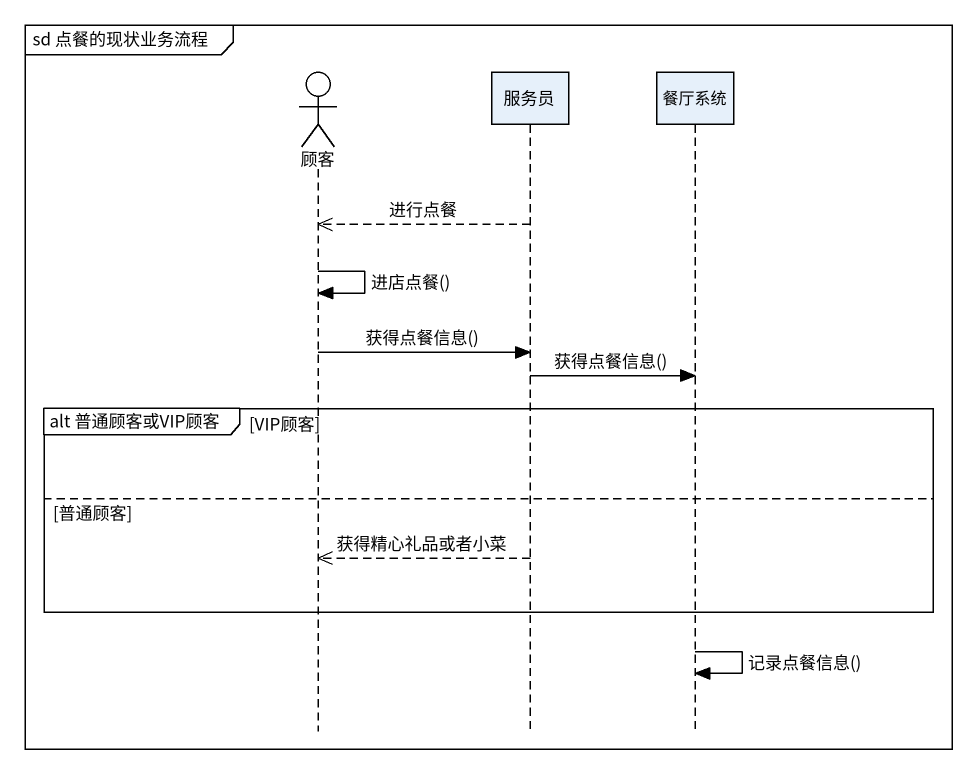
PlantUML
@startuml
mainframe sd 点餐的现状业务流程
hide footbox
actor 顾客
participant 服务员
participant 餐厅系统

服务员 -->> 顾客 : 进行点餐
顾客 -> 顾客 : 进店点餐()
顾客 -> 服务员 : 获得点餐信息()
服务员 -> 餐厅系统 : 获得点餐信息()
group alt 普通顾客或VIP顾客 [VIP顾客]
else 普通顾客
  服务员 -->> 顾客 : 获得精心礼品或者小菜
end
餐厅系统 -> 餐厅系统 : 记录点餐信息()
@enduml
